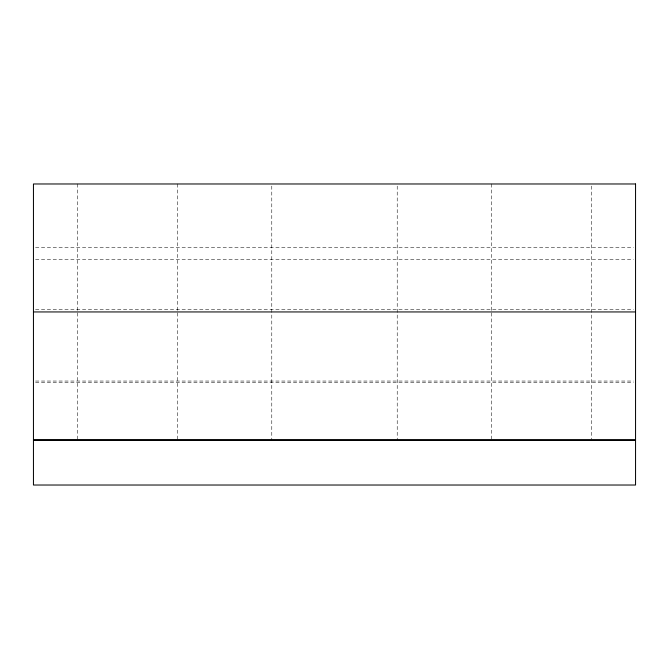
<?xml version="1.0" encoding="UTF-8"?>
<svg xmlns="http://www.w3.org/2000/svg" width="669" height="669" viewBox="0 0 669 669"><rect width="100%" height="100%" fill="white"/><g stroke="black" fill="none" stroke-linecap="round" stroke-linejoin="round"><path stroke-width="0.5" stroke-dasharray="3.35 2.51" d="M35.541 247.497L633.459 247.497M35.541 259.405L633.451 259.405M35.541 309.538L633.459 309.538M35.541 381.046L633.459 381.046M35.541 382.484L633.459 382.484M591.647 186.057L591.647 439.107M491.297 183.975L491.297 439.107M397.219 186.057L397.219 440.152M271.781 186.057L271.781 440.152M177.703 183.975L177.703 439.107M77.353 183.975L77.353 439.107"/><path stroke-width="1" d="M33.45 311.946L635.55 311.946M33.45 439.918L635.55 439.968M33.45 440.135L635.55 440.135M635.55 183.975L33.45 183.975L33.45 485.025L635.55 485.025L635.55 183.975"/></g></svg>
